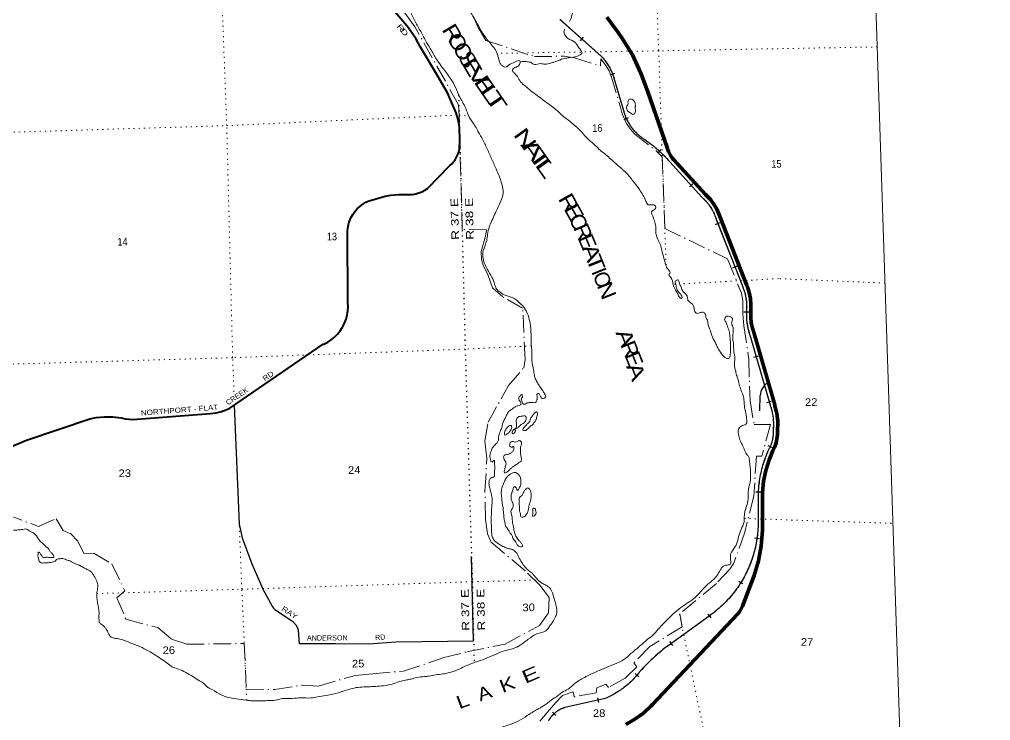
# Model space of a CAD drawing. Header units: feet. Extents: x 485078 to 733631, y 372822 to 564222.
# Drawn here: x 711273 to 733631, y 443034 to 459180 of the extents above; entities that cross this region are included whole.
import ezdxf
from ezdxf.enums import TextEntityAlignment as Align

# ---------------------------------------------------------------- set-up
doc = ezdxf.new("R2010")
doc.units = ezdxf.units.FT
doc.header["$LTSCALE"] = 80
doc.linetypes.add('DOT_DASHED', pattern=[7.7, 5, -1.2, 0.3, -1.2])
doc.linetypes.add('DOTTED', pattern=[1.5, 0.3, -1.2])
for name, color, linetype, lineweight in [('23', 7, 'Continuous', 70), ('26', 7, 'Continuous', 40), ('27', 7, 'Continuous', 25), ('29', 7, 'Continuous', 25), ('30', 7, 'Continuous', 25), ('34', 7, 'Continuous', 25), ('39', 7, 'Continuous', 13), ('4', 7, 'Continuous', 13), ('41', 7, 'Continuous', 13), ('44', 7, 'DOT_DASHED', 13), ('6', 7, 'DOTTED', 25), ('7', 7, 'DOTTED', 13)]:
    doc.layers.add(name, color=color, linetype=linetype, lineweight=lineweight)

msp = doc.modelspace()

# ---------------------------------------------------------------- linework, layer by layer
at = {"layer": '23'}
for points in [[(728667.72, 450280.71), (728661.03, 450303.01), (728185.33, 451945.53), (728146.88, 452068.17), (728121.46, 452194.16), (728109.35, 452322.11), (728110.68, 452450.63), (728112.24, 452472.42), (728113.9, 452613.18), (728100.84, 452753.34), (728073.2, 452891.36), (728031.28, 453025.74), (728019.81, 453055.62), (727410.28, 454602.44), (727370.07, 454717.75), (727318.02, 454828.22), (727254.71, 454932.65), (727180.83, 455029.89), (727097.2, 455118.87), (727067.47, 455146.37), (726342.13, 455945.19), (726319.55, 455970.06), (726300.05, 455995.19), (726278.41, 456023.07), (726243.13, 456079.95), (726214, 456140.2), (726199.29, 456181.05), (726189.69, 456208.21), (726181.76, 456231.05), (725737.11, 457511.16), (725582.9, 457946.48), (725384.04, 458363.28), (725142.69, 458757.02), (725056.15, 458878.46), (724800.02, 459230.45)], [(725234.32, 442943.44), (725442.99, 443065.39), (725637.76, 443208.47), (725816.51, 443371.14), (725847.13, 443402.67), (727814.87, 445492.1), (727852.21, 445541.85), (727884.15, 445595.23), (727910.33, 445651.66), (727917.89, 445671.48), (728186.96, 446377.01), (728286.73, 446714.58), (728350.67, 447060.72), (728378.08, 447411.65), (728378.8, 447509.29), (728379.01, 447538.06), (728379.05, 447559.29), (728380.43, 448289.57), (728404.42, 448545.12), (728455, 448796.75), (728531.6, 449041.72), (728620.85, 449251.67), (728660.78, 449337.78), (728691.49, 449427.58), (728712.64, 449520.1), (728724.01, 449614.33), (728726.07, 449670.69), (728731.08, 449931.91), (728708.54, 450107.97), (728667.72, 450280.71)]]:
    msp.add_lwpolyline(points, dxfattribs=at)
at = {"layer": '26'}
for points in [[(713977.43, 449973.92), (715674.17, 450103.97), (715802.2, 450122.54), (715927.59, 450154.38), (716048.96, 450199.16), (716119.28, 450232.02), (718267.85, 451698.68), (718281.88, 451704.82), (718369.7, 451749.74), (718452.34, 451803.59), (718528.9, 451865.79), (718598.54, 451935.65), (718660.49, 452012.4), (718714.08, 452095.21), (718758.72, 452183.17), (718793.93, 452275.31), (718819.31, 452370.63), (718834.58, 452468.08), (718839.59, 452566.59), (718834.27, 452665.08), (718826.34, 454312.62), (718832.67, 454373.81), (718848.82, 454456.13), (718873.5, 454536.31), (718906.42, 454613.47), (718947.22, 454686.77), (718995.46, 454755.4), (719050.61, 454818.61), (719112.07, 454875.72), (719179.16, 454926.08), (719251.15, 454969.16), (719327.24, 455004.47), (719691.72, 455112.75), (719822.11, 455135.92), (720010.41, 455152.3), (720199.38, 455148.9), (720246.22, 455147.83), (720321.52, 455152.51), (720395.92, 455165.03), (720468.6, 455185.25), (720538.77, 455212.97), (720605.66, 455247.87), (720668.54, 455289.56), (721182.77, 455817.72), (721219.42, 455850.03), (721264.68, 455897.95), (721304.7, 455950.33), (721339.01, 456006.61), (721367.26, 456066.16), (721389.12, 456128.35), (721404.37, 456192.47), (721413.82, 456397.4), (721401.24, 456690.15), (721394.12, 456757.86), (721368.77, 456895.13), (721329.2, 457029), (721131.85, 457488.72), (720838.54, 457987.05), (720507.72, 458539.32), (720395.73, 458741.14), (720202.47, 459027.31), (719620.01, 459708.29)], [(711049.18, 449330.16), (711432.91, 449489.41), (712895.66, 449985.35), (713038.55, 450012.49), (713231.62, 450031.09), (713425.57, 450029.4), (713618.28, 450007.45), (713618.33, 450007.44), (713706.29, 449984.97), (713796.12, 449971.81), (713886.83, 449968.12), (713977.43, 449973.92)]]:
    msp.add_lwpolyline(points, dxfattribs=at)
at = {"layer": '29'}
msp.add_line((728319.35, 450168.86), (728328.61, 450523.27), dxfattribs=at)
for points in [[(716219.99, 450299.95), (716329.54, 447560.11), (716403.7, 447240.12), (716620.84, 446640.72), (716882.9, 446048.81), (717092.55, 445666.7), (717120.63, 445621.74), (717152.45, 445591.77), (717556.78, 445322.05), (717639.14, 445239.63), (717670.96, 445187.18), (717691.56, 445119.75), (717714.02, 444805.07), (717714.02, 444805.07)], [(717722.22, 444805.87), (718546.47, 444809.69), (719314.23, 444802.31), (719937.1, 444850.81), (721725.97, 444868.95), (721684.19, 446814.93)]]:
    msp.add_lwpolyline(points, dxfattribs=at)
msp.add_arc((728694.98, 450499.87), 367.11, 121.12569, 176.34532, dxfattribs=at)
at = {"layer": '34', "lineweight": 13}
for p, q in [((723717.55, 459180.44), (724667.8, 458334.53)), ((724981.07, 457747.51), (725184.85, 457063.23)), ((726245.4, 455902.97), (726993.44, 455079.15)), ((727317.24, 454565.78), (727926.77, 453018.96)), ((728089.28, 451917.71), (728564.98, 450275.19)), ((728631.1, 449933.83), (728626.09, 449672.61)), ((728280.43, 448289.76), (728279, 447534.71)), ((727152.07, 445442.02), (726205.39, 444759.74)), ((724726.57, 443532.77), (723829.15, 443335.22))]:
    msp.add_line(p, q, dxfattribs=at)
at = {"layer": '34'}
for p, q in [((724188.74, 458689.36), (724262.29, 458771.97)), ((724875.72, 457900.85), (724979.18, 457939.96)), ((725196.22, 456874.47), (725296.65, 456920.81)), ((725970.37, 456103.65), (726045.25, 456185.06)), ((726698.74, 455324.12), (726780.62, 455398.48)), ((727298.45, 454460.42), (727401.36, 454500.97)), ((727693.97, 453463.82), (727796.88, 453504.37)), ((727954.28, 452449.85), (728064.75, 452444.22)), ((728182.12, 451404.82), (728288.37, 451435.59)), ((728481.67, 450361.16), (728587.91, 450391.93)), ((728506.39, 449366.94), (728606.96, 449320.88)), ((728224.88, 448305.09), (728335.37, 448299.9)), ((728199.59, 447238.94), (728309.15, 447223.71)), ((727836.46, 446248.13), (727930.18, 446189.38)), ((727122.52, 445486.67), (727187.09, 445396.86)), ((726240.09, 444853.91), (726304.76, 444764.18)), ((725448.96, 444115.22), (725533.47, 444043.86)), ((724580.85, 443558.15), (724604.63, 443450.12)), ((723542.89, 443231.33), (723618.63, 443150.72))]:
    msp.add_line(p, q, dxfattribs=at)
for points in [[(723718.3, 459181.25), (724668.57, 458335.32), (724683.73, 458319.04), (724698.42, 458302.54), (724712.82, 458285.78), (724727.12, 458268.76), (724740.96, 458251.47), (724754.44, 458234.03), (724767.84, 458216.3), (724780.77, 458198.33), (724793.33, 458180.19), (724805.71, 458161.69), (724817.63, 458143.13), (724829.37, 458124.38), (724840.74, 458105.28), (724851.66, 458086.12), (724862.31, 458066.68), (724872.68, 458047.18), (724882.68, 458027.31), (724892.32, 458007.46), (724901.59, 457987.26), (724910.51, 457967.08), (724919.15, 457946.63), (724927.34, 457926.1), (724935.16, 457905.41), (724942.71, 457884.63), (724949.8, 457863.61), (724956.63, 457842.49), (724963.01, 457821.3), (724969.1, 457800.03), (724974.66, 457778.59), (724979.95, 457757.09), (724982.13, 457747.79)], [(724982.13, 457747.79), (725185.91, 457063.53), (725191.14, 457044.79), (725196.76, 457026.29), (725202.7, 457007.86), (725208.89, 456989.4), (725215.47, 456971.16), (725222.36, 456953.11), (725229.48, 456935.01), (725237, 456917.15), (725244.81, 456899.47), (725252.98, 456881.77), (725261.41, 456864.38), (725270.05, 456847.04), (725279.12, 456829.82), (725288.46, 456812.91), (725298.12, 456796.07), (725307.96, 456779.41), (725318.23, 456762.87), (725328.65, 456746.59), (725339.51, 456730.44), (725350.52, 456714.55), (725361.86, 456698.76), (725373.44, 456683.27), (725385.33, 456667.96), (725397.41, 456652.83), (725409.88, 456637.92), (725422.54, 456623.18), (725435.46, 456608.74), (725448.57, 456594.46), (725462.05, 456580.52), (725475.71, 456566.73), (725489.52, 456553.22), (725503.64, 456539.92), (725518, 456526.91), (725532.67, 456514.09), (725547.38, 456501.53), (725562.47, 456489.29), (725577.71, 456477.32), (725593.14, 456465.51), (725608.69, 456454.09), (725624.64, 456442.89), (725640.64, 456431.95), (725656.87, 456421.41), (725672.16, 456411.68), (725700.86, 456391.94), (725743.54, 456361.83), (725785.94, 456330.68), (725827.44, 456298.74), (725868.47, 456266.4), (725909.22, 456233.02), (725949.11, 456199.26), (725988.52, 456164.69), (726027.21, 456129.11), (726065.25, 456093.35), (726102.82, 456056.77), (726139.67, 456019.19), (726175.88, 455981.42), (726211.41, 455943.07), (726246.22, 455903.7), (726994.24, 455079.91), (727001.6, 455072.6), (727015.26, 455060.2), (727028.75, 455047.44), (727042.1, 455034.42), (727055.28, 455021.25), (727068.11, 455007.74), (727080.75, 454994.07), (727093.17, 454980.12), (727105.39, 454965.99), (727117.24, 454951.65), (727128.91, 454937.14), (727140.31, 454922.44), (727151.46, 454907.44), (727162.3, 454892.37), (727172.99, 454877.01), (727183.27, 454861.54), (727193.41, 454845.82), (727203.14, 454829.96), (727212.69, 454813.95), (727221.94, 454797.85), (727230.94, 454781.45), (727239.53, 454764.93), (727247.91, 454748.36), (727256.04, 454731.48), (727263.84, 454714.62), (727271.36, 454697.57), (727278.5, 454680.29), (727285.4, 454663.07), (727292.03, 454645.65), (727298.28, 454628), (727304.29, 454610.41), (727309.99, 454592.72), (727315.31, 454574.83), (727318.27, 454566.16), (727927.79, 453019.37), (727927.91, 453019.08), (727930.81, 453011.69), (727938.6, 452991.33), (727945.91, 452970.89), (727952.95, 452950.35)], [(727952.96, 452950.33), (727959.62, 452929.69), (727965.89, 452908.81), (727971.79, 452887.95), (727977.43, 452866.86), (727982.57, 452845.81), (727987.44, 452824.52), (727991.82, 452803.27), (727995.94, 452781.9), (727999.69, 452760.56), (728003.05, 452739), (728005.91, 452717.46), (728008.52, 452695.95), (728010.75, 452674.2), (728012.61, 452652.61), (728014.08, 452630.91), (728015.05, 452609.13), (728015.78, 452587.49), (728016.1, 452567.87)], [(728017.62, 452571.86), (728014.67, 452528.13), (728013.65, 452479.94), (728011.92, 452456.75), (728010.74, 452433.66), (728009.86, 452410.54), (728009.4, 452387.44), (728009.4, 452364.22), (728009.77, 452341.15), (728010.49, 452317.92), (728011.7, 452294.87), (728013.26, 452271.66), (728015.31, 452248.64), (728017.65, 452225.59), (728020.38, 452202.68), (728023.56, 452179.65), (728027.24, 452156.82), (728031.18, 452134.08), (728035.58, 452111.22), (728040.3, 452088.62), (728045.44, 452066.06), (728051.14, 452043.54), (728057.02, 452021.23), (728063.32, 451998.95), (728070.18, 451976.73), (728070.86, 451974.6)], [(728069.05, 451975.6), (728068.49, 451977.12), (728106.75, 451861.36), (728566.04, 450275.5), (728566.49, 450273.95), (728572.88, 450252.94), (728580.33, 450226.12), (728587.48, 450199.27), (728594.16, 450172.07), (728600.36, 450145), (728606.09, 450117.72), (728611.2, 450090.25), (728615.98, 450062.9), (728620.29, 450035.36), (728623.97, 450007.61), (728627.32, 449980), (728630.21, 449952.35), (728629.12, 449965.83), (728631.3, 449886.82), (728627.19, 449672.59), (728627.17, 449671.23), (728627.09, 449663.28), (728626.77, 449649.19), (728626.15, 449635.09), (728625.36, 449620.97), (728624.25, 449606.94), (728622.94, 449592.91), (728621.39, 449578.93), (728619.56, 449564.91), (728617.51, 449551.01), (728615.23, 449537.04), (728612.67, 449523.22), (728609.9, 449509.33), (728606.83, 449495.6), (728603.6, 449481.87), (728600.14, 449468.26), (728596.4, 449454.61), (728592.36, 449441.11), (728588.19, 449427.69), (728583.72, 449414.25), (728579.09, 449400.98), (728574.19, 449387.76), (728568.97, 449374.61), (728563.65, 449361.62), (728558.08, 449348.66), (728552.19, 449335.79), (728546.18, 449323.06), (728539.97, 449310.45), (728533.44, 449297.93), (728531.73, 449294.55), (728525.36, 449281.11), (728506.58, 449240.77), (728488.57, 449200.15)], [(728488.57, 449200.15), (728471.3, 449159), (728454.78, 449117.81), (728438.76, 449076.09), (728423.77, 449034.33), (728409.25, 448992.03), (728395.76, 448949.69), (728382.76, 448907.08), (728370.54, 448864.44), (728359.06, 448821.26), (728348.59, 448778.03), (728338.63, 448734.77), (728329.42, 448690.99), (728320.98, 448647.42), (728313.31, 448603.57), (728306.63, 448559.42), (728300.47, 448515.51), (728295.07, 448471.31), (728290.69, 448426.81), (728286.82, 448382.53), (728283.71, 448338.25), (728281.62, 448293.65), (728281.53, 448289.75), (728280.1, 447534.69), (728278.47, 447488.27), (728275.79, 447442.16), (728272.31, 447396.07), (728268.28, 447349.73), (728263.22, 447303.68), (728257.36, 447257.93), (728250.97, 447211.93), (728243.51, 447166.21), (728235.27, 447120.8), (728226.24, 447075.14), (728216.41, 447030.03), (728206.06, 446984.94), (728194.64, 446939.88), (728182.45, 446895.37), (728169.46, 446850.9), (728155.95, 446806.7), (728141.38, 446762.52), (728126.3, 446718.9), (728110.14, 446675.3), (728093.48, 446632.25), (728076.03, 446589.24), (728057.79, 446546.77), (728038.76, 446504.58), (728019.2, 446462.68), (727998.6, 446421.08), (727977.47, 446379.76), (727955.58, 446338.98), (727933.15, 446298.49), (727909.66, 446258.57), (727885.68, 446218.92), (727861.17, 446179.83), (727835.87, 446141.02), (727809.78, 446102.75), (727782.91, 446064.79), (727755.8, 446027.36), (727727.64, 445990.49), (727698.96, 445954.17), (727669.76, 445918.13), (727640.05, 445882.89), (727609.29, 445847.96), (727578.28, 445813.56), (727546.51, 445779.99), (727514.46, 445746.69), (727481.38, 445713.94), (727448.05, 445682.01), (727414.21, 445650.62), (727379.58, 445619.51), (727344.45, 445589.48), (727309.07, 445559.73), (727272.9, 445530.8), (727236.23, 445502.15), (727199.31, 445474.55), (727161.62, 445447.53), (727152.71, 445441.13), (726206.04, 444758.85), (726146.31, 444713.78), (726087.95, 444667.59), (726030.35, 444620.36), (725972.92, 444572.21), (725916.85, 444522.93), (725861.9, 444472.87), (725807.11, 444421.88), (725753.7, 444369.78), (725701.38, 444316.89), (725649.49, 444262.74), (725599.05, 444208.05), (725551.7, 444155.29), (725530.76, 444128.36), (725509.29, 444102.04), (725487.36, 444076.07), (725464.99, 444050.17), (725442.13, 444024.91), (725418.93, 444000.16), (725395.29, 443975.5), (725371.15, 443951.46), (725346.67, 443927.94), (725321.6, 443904.62)], [(725321.6, 443904.62), (725296.31, 443881.97), (725270.72, 443859.54), (725244.49, 443837.61), (725218.04, 443816.33), (725191.14, 443795.42), (725164.03, 443774.89), (725136.32, 443754.83), (725108.52, 443735.33), (725080.11, 443716.31), (725051.63, 443697.83), (725022.68, 443679.71), (724993.51, 443662.25), (724963.99, 443645.3), (724934.28, 443628.75), (724904.08, 443612.83), (724873.68, 443597.31), (724843.05, 443582.45), (724812.23, 443567.97), (724781.04, 443554.29), (724749.65, 443540.99), (724726.9, 443531.72), (723829.43, 443334.16), (723818.89, 443330.94), (723808.45, 443327.49), (723798.06, 443323.85), (723787.66, 443320.08), (723777.38, 443316.09), (723767.21, 443311.92), (723757.02, 443307.62), (723746.97, 443303.1), (723737.03, 443298.42), (723727.08, 443293.53), (723717.31, 443288.49), (723707.58, 443283.34), (723697.92, 443277.95), (723688.43, 443272.41), (723679, 443266.68), (723669.66, 443260.86), (723660.4, 443254.79), (723651.3, 443248.65), (723642.26, 443242.25), (723633.39, 443235.77), (723624.56, 443229.11), (723615.92, 443222.31), (723607.38, 443215.33), (723598.95, 443208.27), (723590.65, 443200.97), (723582.44, 443193.57), (723574.41, 443186.02), (723566.48, 443178.38), (723558.74, 443170.52), (723551.1, 443162.56), (723543.61, 443154.53), (723536.24, 443146.32), (723529.04, 443137.98), (723521.96, 443129.46), (723515.02, 443120.93), (723508.28, 443112.18), (723501.68, 443103.35), (723495.19, 443094.42), (723488.91, 443085.42), (723482.77, 443076.2), (723476.76, 443066.95), (723470.99, 443057.58), (723465.3, 443048.16), (723459.81, 443038.54), (723457.22, 443033.91)]]:
    msp.add_lwpolyline(points, dxfattribs=at)
at = {"layer": '34', "lineweight": 13}
for centre, radius, start, end in [((723745.38, 457465.17), 1267.53, 12.87042, 43.30383), ((726257.82, 457355.84), 1112.15, 195.25411, 238.18696), ((723985.13, 453926.8), 3002.35, 41.16343, 55.82645), ((726290.08, 454276.44), 1066.67, 16.22644, 48.21563), ((726770.19, 452558.65), 1244.82, 356.32386, 21.68769), ((729336.15, 452373.69), 1327.88, 175.38783, 200.40747), ((727040.13, 449804.89), 1595.71, 4.2961, 17.083), ((727819.35, 449675.66), 806.74, 332.12169, 359.68621), ((730830.43, 448188.43), 2552.09, 154.30328, 177.636), ((725627.69, 447612.69), 2652.46, 305.07897, 358.31541), ((728762.32, 441331.05), 4277.13, 126.71349, 138.66354), ((724004.29, 445344.79), 1950.66, 291.73247, 322.452), ((724010.45, 442728.93), 632.83, 106.64841, 151.12748)]:
    msp.add_arc(centre, radius, start, end, dxfattribs=at)
at = {"layer": '39'}
msp.add_arc((723321.99, 450634.29), 180.35, 265.2195, 278.04226, dxfattribs=at)
for points in [[(715284.07, 470969.85), (715273.03, 470912.96), (715272.15, 470854.24), (715321.25, 470725.65), (715328.83, 470648.87), (715306.28, 470559.37), (715312.31, 470458.28), (715338.42, 470365.67), (715384.55, 470285.6), (715455.24, 470191.83), (715481.44, 470095.18), (715447.41, 469971.04), (715423.11, 469867.34), (715439.86, 469736.09), (715495.59, 469579.29), (715542.82, 469442.56), (715599.03, 469261.47), (715615.97, 469120.1), (715630.57, 468994.89), (715628.74, 468881.5), (715674.42, 468720.45), (715674.93, 468487.67), (715693.62, 468360.51), (715750.22, 468159.19), (715786.06, 467983.78), (715828.01, 467806.46), (715907.87, 467554.99), (715955.1, 467315.02), (715959.9, 467173.42), (715956, 467062.02), (715987.63, 466894.62), (716065.91, 466724.08), (716101.27, 466572.96), (716170.14, 466365.8), (716216.02, 466194.63), (716243.72, 466021.09), (716215.29, 465921.35), (716201.27, 465809.75), (716254.22, 465691.35), (716287.37, 465550.3), (716361.47, 465385.75), (716416.05, 465287.62), (716493.66, 465151.48), (716542.72, 465024.91), (716590.83, 464946.9), (716628.18, 464901.06), (716684.59, 464813.09), (716708.48, 464730.56), (716665.61, 464747.95), (716620.16, 464793.63), (716562, 464867.39), (716519.05, 464888.83), (716466.81, 464867.57), (716462.44, 464780.45), (716557.55, 464681.08), (716645.99, 464611.95), (716755.07, 464419.74), (716806.55, 464272.97), (716860.26, 464116.13), (716937.74, 463986.06), (717024.68, 463890.58), (717141.26, 463728.88), (717267.69, 463581.54), (717468.32, 463472.07), (717647.83, 463406.73), (717766.73, 463334.14), (717860.57, 463299.52), (718016.46, 463199.31), (718180.48, 462994), (718264.91, 462819.53), (718376.33, 462611.17), (718461.96, 462479.23), (718513.72, 462421.54), (718600.5, 462334.15), (718704.34, 462202.57), (718750.9, 462100.24), (718786.98, 462015.92), (718913.25, 461773.44), (718998.03, 461580.76), (719089.73, 461448.94), (719182.78, 461351.56), (719236.88, 461174.48), (719312.18, 461052.46), (719389.39, 460936.56), (719461.11, 460790.18), (719513.15, 460718.32), (719526.73, 460645.71), (719560.15, 460593.73), (719638.91, 460502.14), (719726.55, 460267.01), (719771.32, 460152.5), (719787, 459972.65), (719874.29, 459858.96), (720085.71, 459715.29), (720197.89, 459571.73), (720268.54, 459376.75), (720382.7, 459132.01)], [(725901.11, 454512.47), (725860.35, 454629.08), (725830.62, 454699.35), (725819.78, 454735.57), (725841.46, 454766.36), (725899.34, 454809.99), (725923.04, 454840.81), (725916.18, 454881.16), (725875.13, 454908.7), (725806.25, 454909.39), (725751.51, 454912.38), (725697.21, 454996.34), (725625.6, 455136.65), (725546.09, 455266.68), (725421.37, 455430.25), (725255.36, 455633.5), (725057.43, 455811.84), (724832.71, 456013.95), (724585.6, 456221.7), (724463.85, 456336.75), (724366.95, 456423.93), (724153.86, 456652.59), (723978.72, 456805.06), (723752.37, 456986.89), (723575.13, 457143.37), (723449.81, 457234.05), (723305.87, 457344.62), (723015.96, 457565.71), (722927.32, 457644.96), (722809.9, 457745.92), (722736.7, 457863.93), (722662.15, 457947.5), (722626.7, 457999.44), (722628.29, 458021.74), (722706.06, 458083.97), (722785.9, 458144.22), (722792.38, 458227.34), (722683.48, 458202.96), (722535.13, 458125.19), (722475.14, 458085.57), (722366.93, 458130.03), (722322.94, 458204.07), (722262.14, 458413.41), (722093.39, 458653.04), (721941.52, 458858.59), (721805.17, 459098.85), (721622.73, 459417.16), (721477.76, 459683.57), (721395.95, 459827.72), (721283.46, 460090.71), (721144.97, 460337.01), (721019.06, 460561.27), (720996.4, 460787.54), (720893.28, 461089.17), (720802.5, 461277.69), (720721.49, 461484.61), (720655.4, 461756.6), (720546.12, 461958.92), (720516.63, 462120.29), (720484.21, 462328.15), (720391.81, 462599.62), (720291.1, 462777.83), (720187.66, 462992.41), (720071.24, 463249.25), (719922.11, 463521.65), (719771.07, 463787.94), (719582.16, 464023.13), (719484.39, 464258.07), (719347.09, 464546.89), (719149.37, 464818.35), (719059.73, 464948.18), (718856.8, 465071.78), (718642.84, 465241.71), (718517.05, 465459.91), (718440.95, 465622.39), (718371.69, 465746.55), (718245.14, 466003.2), (718150.35, 466189.61), (718056.04, 466454.97), (717958.28, 466793.14), (717901.13, 467022.79), (717861.4, 467293.26), (717850.3, 467550.12), (717841.1, 467813.09), (717792.44, 468022.66), (717740.5, 468400.18), (717664.65, 468653.76), (717661.04, 468837.89), (717607.03, 469114.15), (717603.47, 469296.26), (717607.05, 469527.09), (717652.88, 469876.14), (717631.21, 470051.82), (717627.45, 470244.05), (717640.44, 470408.26), (717641.6, 470556.05), (717646.61, 470714.03)], [(724320.02, 459735.9), (724176.48, 459533.45), (724093.07, 459448.84), (724021.84, 459362.44), (723968.36, 459197.45), (723934.28, 459130.6)], [(720382.7, 459132.01), (720510.76, 458901.71), (720647.31, 458651.33), (720758.29, 458465.23), (720890.32, 458239.06), (721008.97, 458075.37), (721102.57, 457949.66), (721284.14, 457675.87), (721381.7, 457451.05), (721526.87, 457174.52), (721605.58, 456981.73), (721718.67, 456791.62), (721768.72, 456717.7), (721835.93, 456595.52), (721940.92, 456405.26), (722054.84, 456172.66), (722162.93, 455927.8), (722275.26, 455672.91), (722367.07, 455431.79), (722404.54, 455276.65), (722401.27, 455132.87), (722316.47, 454912.61), (722223.17, 454712.43), (722151.46, 454547.08), (722089.49, 454402.17), (722050.38, 454227.33), (722030.76, 454091.33), (721952.3, 453857.02), (721945.63, 453680.79), (722018.46, 453477.76), (722125.48, 453287.53), (722205.66, 453123.1), (722242.53, 452998.32), (722308.79, 452924.71), (722436.02, 452840.13), (722617.55, 452774.83), (722785.99, 452654.62), (722910.19, 452517.36), (722999.23, 452314.64), (723037.25, 452131.17), (723054.86, 451852.18), (723061.08, 451637.73), (723071.48, 451520.53), (723069.13, 451330.21), (723107.78, 451114.37), (723128.42, 450991.3), (723158.74, 450890.68), (723209.12, 450800.56), (723251.03, 450728.5), (723319.67, 450636.72), (723363.73, 450558.63), (723381.59, 450473.96), (723371.93, 450467.45)], [(723827.92, 458955.8), (723819.4, 458943.56), (723894.1, 458748.66), (724059.92, 458658.76), (724151.58, 458528.97), (724218.94, 458398.7), (724169.07, 458359.27), (723963.55, 458304.69), (723878.76, 458290.9), (723755.77, 458262.2), (723576.85, 458193.96), (723508.33, 458176.44), (723375.22, 458147.54), (723265.57, 458161.61), (723132.35, 458138.79), (723050.25, 458193.87)], [(723050.25, 458193.87), (722967.01, 458204.41), (722895.95, 458213.15), (722801.62, 458199.51)], [(725448.13, 457167.52), (725453.56, 457096.78), (725440.9, 457019.62), (725398.85, 456994.51), (725359.99, 457014), (725316.96, 457039.48), (725265.35, 457089.08), (725250.19, 457139.4), (725253.37, 457183.99), (725283.03, 457221), (725283.78, 457285.79), (725315.07, 457343.07), (725384.1, 457334.29), (725421.14, 457304.64), (725444.01, 457274.72), (725451.07, 457224.26), (725453.85, 457185.85), (725448.13, 457167.52)], [(727956.34, 447605.27), (727963.25, 447769.37), (727973.86, 447848.52), (728034.84, 448044.02), (728051.33, 448236.64), (728059.04, 448360.26), (728096.16, 448533.04), (728107.32, 448687.09), (728100.07, 448850.91), (728081.18, 448988.19), (728058.48, 449113.25), (728014.85, 449169.08), (727959.99, 449281.37), (727909.19, 449393.74), (727871.24, 449469.93), (727834.4, 449592.69), (727825.56, 449734.21), (727848.94, 449781.22), (727951.17, 449835.83), (728007.3, 449865.26), (728012.95, 449990.87), (728005.37, 450067.64), (727967.27, 450255.15), (727954.45, 450392.55), (727944.65, 450479.4), (727897.42, 450616.13), (727854.43, 450742.82), (727819.19, 450887.88), (727793.42, 450962.27), (727762.78, 451079.08), (727735.52, 451230.37), (727742.83, 451374.23), (727723.62, 451527.69), (727709.54, 451729.84), (727696.57, 451875.33), (727706.46, 451990.9), (727696.14, 452104.05), (727668.16, 452188.53), (727686.43, 452290.09), (727620.61, 452341.44), (727557.77, 452344.28), (727508.77, 452260.33), (727544.38, 452200.3), (727572.4, 452113.8), (727591.69, 452059.52), (727622.3, 451944.74), (727629.91, 451865.94), (727639.56, 451787.18), (727645.23, 451704.3), (727644.71, 451627.37), (727639.7, 451469.39), (727590.98, 451371.28), (727546.29, 451378.51), (727436.92, 451481.65), (727349.16, 451619.62), (727308.87, 451711.95), (727228.92, 451864.24), (727179.51, 452009.03), (727121.12, 452198.17), (727111.91, 452254.67), (727086.67, 452302.76), (727056.22, 452409.45), (727000.93, 452440.77), (726928.4, 452421.14), (726853.52, 452417.67), (726809.15, 452511.94), (726785.25, 452594.47), (726729.36, 452656.14), (726663.35, 452717.61), (726649.65, 452796.29), (726605.79, 452864.26), (726548.03, 452917.8), (726507.7, 453012.15), (726467.41, 453104.48), (726435.5, 453182.81), (726379.25, 453159.45), (726382.98, 453072.48), (726407.23, 452971.74), (726455.22, 452899.8), (726519.88, 452803.9), (726526.94, 452753.43), (726477.92, 452774.74), (726427.63, 452860.81), (726379.44, 452942.87), (726322.12, 453077.38), (726268.34, 453238.27), (726228.4, 453312.39), (726244.28, 453328.89), (726191.37, 453445.27), (726142.31, 453571.84), (726090.12, 453755.03), (726056.98, 453896.08), (726020.18, 454016.82), (725954.84, 454147.13), (725926.47, 454251.84), (725924.01, 454377.29), (725901.11, 454512.47)], [(722127.48, 448997.47), (722122.79, 449019.61), (722108.95, 449077.92), (722105.11, 449140.58), (722127.06, 449222.21), (722151.49, 449287.72), (722170.68, 449324.73), (722202, 449362.1), (722243.33, 449403.8), (722290.26, 449461.87), (722302.73, 449520.96), (722310.8, 449592.06), (722351.81, 449714.75), (722383.64, 449804.78), (722411.01, 449908.84), (722451.23, 449988.99), (722487.39, 450069.02), (722543.62, 450155.71), (722621.02, 450210.62), (722678.48, 450254.82), (722750.51, 450285.28), (722806.7, 450303.13), (722822.25, 450325.86), (722811.14, 450359.95), (722785.57, 450403.75), (722776.95, 450421.72), (722772.08, 450449.92), (722779, 450490.62), (722806.63, 450515.73), (722832.18, 450542.8), (722838.25, 450542.98), (722849.07, 450519), (722852.15, 450482.64), (722840.47, 450466.1), (722828.57, 450457.65), (722829.27, 450433.38), (722833.84, 450415.29), (722847.5, 450363.04), (722862.54, 450333.11), (722887.3, 450317.64), (722941.35, 450339.47), (722989.5, 450355.06), (723033.91, 450360.41), (723096.81, 450356.18), (723157.46, 450359.98), (723178.96, 450386.93), (723188.03, 450423.64), (723189.64, 450437.86), (723192.99, 450462.26), (723191.59, 450510.81), (723186.66, 450541.04), (723206.25, 450563.89), (723224.41, 450566.45), (723247.31, 450544.84), (723262.47, 450510.87), (723279.3, 450489.09), (723286.07, 450464.99), (723306.96, 450454.52)], [(723347.23, 450455.68), (723355.52, 450458.3), (723369.04, 450463.97), (723371.93, 450467.45)], [(723170.77, 449969.58), (723159.16, 449951.02), (723143.73, 449924.25), (723130.09, 449905.62), (723106.8, 449870.52), (723087.21, 449847.67), (723067.44, 449830.89), (723041.48, 449817.98), (723002.12, 449778.36), (722978.48, 449755.39), (722928.94, 449717.49), (722900.73, 449712.62), (722868.12, 449719.76), (722863.84, 449727.74), (722863.49, 449739.87), (722886.78, 449774.98), (722908.34, 449799.91), (722929.78, 449828.88), (722953.42, 449851.85), (722978.96, 449878.92), (723008.56, 449906.11), (723020, 449930.74), (723038.65, 449985.96), (723059.92, 450021), (723093.09, 450064.5), (723118.52, 450095.61), (723145.98, 450126.79), (723169.85, 450141.66), (723184.07, 450140.06), (723199.12, 450110.12), (723201.72, 450089.95), (723198.14, 450073.65), (723192.6, 450055.26), (723179.16, 450013.67), (723170.12, 449966.96)], [(722694.56, 449698.48), (722681.09, 449673.78), (722641.56, 449640.23), (722616.92, 449651.65), (722623.62, 449700.45), (722678.81, 449752.68), (722708.47, 449777.85), (722719.15, 449828.78), (722715.25, 449893.46), (722714.94, 449974.45), (722769.9, 450034.78), (722840.55, 450042.92), (722909.24, 450048.98), (722929.94, 450033.39), (722940.99, 450001.32), (722924.65, 449936.05), (722893.5, 449892.61), (722839.69, 449862.69), (722784.49, 449810.45), (722736.97, 449772.61), (722706.74, 449767.68), (722698.46, 449759.01), (722681.89, 449737.91), (722689.42, 449715.31), (722690.93, 449700.24)], [(722457.21, 449711.77), (722480.38, 449750.92), (722531.24, 449813.15), (722593.62, 449827.13), (722604.27, 449809.22), (722582.56, 449719.49), (722537.59, 449663.5), (722488.06, 449625.6), (722458.17, 449608.53), (722441.34, 449630.31), (722440.17, 449670.77), (722457.21, 449711.77)], [(722806.7, 449252.26), (722811.23, 449165.33), (722825.48, 449092.85), (722831.16, 449036.32), (722821.92, 449005.68), (722772.09, 448977.9), (722736.49, 448948.51), (722654.98, 448895.5), (722607.47, 448857.66), (722552.15, 448809.47), (722494.99, 448755.15), (722438.68, 448741.35), (722444.49, 448820.48), (722464.47, 448900.04), (722475.33, 448944.9), (722467.91, 448991.25), (722427.36, 449062.96), (722433.17, 449142.09), (722487.34, 449159.88), (722577.64, 449188.85), (722633.08, 449233), (722657.92, 449284.34), (722656.63, 449328.85), (722654.08, 449347), (722633.96, 449342.36), (722597.83, 449331.18), (722560.82, 449350.34), (722561.62, 449392.88), (722592.3, 449452.5), (722642.6, 449464.1), (722685.56, 449449.16), (722743.89, 449463.02), (722771.7, 449482.06), (722804.25, 449476.94), (722830.82, 449398.75), (722812.28, 449339.49), (722809.97, 449252.69)], [(722127.35, 449005.82), (722127.36, 449001.52), (722160.15, 448988.31), (722177.66, 449013.12), (722195.34, 449031.86), (722211.21, 448973.61), (722217.03, 448842.16), (722209.95, 448736.67), (722200.27, 448651.34), (722154.13, 448635.82), (722102.69, 448593.81), (722084.56, 448520.39), (722089.21, 448429.41), (722113.87, 448347.12), (722127.65, 448290.83), (722148.78, 448190.2), (722158.01, 448081.14), (722148.68, 447983.67), (722142.45, 447918.7), (722137.81, 447799.1), (722137.1, 447683.66), (722137.49, 447529.79), (722139.48, 447461.01), (722152.43, 447293.33), (722189.4, 447205.32), (722299.58, 447107.31), (722404.65, 447045.6), (722509.26, 447000.07), (722584.66, 446984.06), (722666.65, 446950.01), (722763.95, 446807.08), (722838.64, 446675.63), (722912.56, 446570.48), (722991.74, 446493.84), (723076.75, 446425.46), (723172.99, 446318.94), (723299.94, 446201.18), (723390.44, 446153.21), (723498.13, 446071.33), (723574.97, 445865.02), (723633.38, 445666.28), (723643.83, 445514.73), (723602.59, 445400.13), (723587.22, 445371.33), (723544.86, 445295.17), (723494.12, 445228.89), (723388.53, 445098.24), (723185.78, 445035.6), (722989.01, 444906.32), (722844.21, 444800.84), (722678.83, 444706.9), (722443.76, 444641.29), (722207.49, 444547.3), (721987.41, 444453.78), (721768.83, 444378.53)], [(722410.68, 447888.09), (722407.08, 447942.65), (722395.56, 447990.91), (722385.18, 448069.57), (722379.73, 448118.01), (722373.64, 448188.7), (722367.43, 448263.43), (722369.55, 448330.31), (722396.92, 448434.38), (722438.45, 448538.86), (722488.38, 448633.46), (722541.55, 448685.64), (722603.12, 448727.94), (722665.26, 448750.01), (722740.95, 448723.88), (722791.33, 448662.59), (722813.79, 448586.31), (722814.93, 448477), (722809.79, 448444.46), (722784.65, 448403.22), (722749.98, 448341.46), (722735.99, 448334.98), (722720.95, 448364.91), (722705.91, 448394.84), (722695.38, 448408.71), (722682.77, 448424.53), (722651.04, 448401.33), (722630.3, 448348.08), (722613.43, 448301.01), (722593.68, 448213.37), (722596.02, 448132.45), (722628.77, 448050.39), (722639.27, 447967.68), (722622.63, 447912.52), (722600.96, 447891.64), (722591.37, 447873.14), (722604.23, 447778.35), (722619.41, 447673.5), (722625.92, 447588.65), (722651.92, 447459.83), (722677.57, 447343.14), (722716.51, 447257.22), (722750.29, 447209.61), (722798.41, 447156.35), (722840.52, 447100.89), (722854.24, 447046.63), (722807.93, 447037.17), (722731.66, 447083.53), (722699.66, 447139.29), (722634.41, 447235.72), (722609.55, 447302.78), (722571.12, 447353.26), (722537.97, 447407.51), (722492.76, 447481.35), (722473.17, 447506.96), (722449.06, 447591.35), (722432.49, 447680.26), (722421.11, 447807.4), (722410.68, 447888.09)], [(722808.91, 447800.99), (722788.12, 447862.71), (722784.17, 447929.41), (722779.75, 448012.3), (722777.82, 448079.06), (722776.42, 448127.61), (722789.24, 448174.56), (722832.7, 448212.28), (722873.39, 448276.24), (722892.51, 448315.27), (722941.58, 448369.35), (722977.36, 448392.67), (723022.93, 448357.56), (723054.83, 448234.99), (723044.06, 448117.23), (723027.54, 448058.03), (723014.31, 448025.24), (723001.67, 447972.23), (722979.04, 447844), (722950.33, 447786.47), (722865.3, 447715.13), (722814.24, 447729.84), (722810.76, 447780.35), (722808.91, 447800.99)], [(723091.51, 447806.81), (723093.07, 447823.05), (723095.65, 447873.74), (723106.21, 447928.72), (723124.49, 447927.23), (723162.96, 447857.49), (723164.77, 447794.78), (723160.9, 447788.59), (723127.55, 447751.17), (723091.48, 447737.96), (723088.46, 447772.29), (723091.51, 447806.81)], [(711718.37, 446720.22), (711713.21, 446758.54), (711701.81, 446802.75), (711698.62, 446843.15), (711705.19, 446895.99), (711710.79, 446912.35), (711727.16, 446906.76), (711750.12, 446883.14), (711769.15, 446855.35), (711794.43, 446821.67), (711803.16, 446799.65), (711807.33, 446795.72), (711858.21, 446787.09), (711898.51, 446794.34), (711941.06, 446793.57), (711991.71, 446793.03), (712046.46, 446790.58), (712062.48, 446797.13), (712057.61, 446825.33), (712036.09, 446869.25), (712021.22, 446893.11), (711973.45, 446934.23), (711960.43, 446964.22), (711933.02, 447001.89), (711883.28, 447040.92), (711856.27, 447064.43), (711793.75, 447125.37), (711728.97, 447194.33), (711676.28, 447265.68), (711663.43, 447289.6), (711557.77, 447371.55), (711500.06, 447406.3), (711409.79, 447446.18), (711349.26, 447438.33), (711292.84, 447428.58), (711244.33, 447425.13), (711124.88, 447423.65), (711061.56, 447442.04), (711018.25, 447469.12), (710987.01, 447498.58), (710929.36, 447531.31), (710882.99, 447523.88), (710804.72, 447499.31), (710699.66, 447490.16), (710627.22, 447473.86), (710582.88, 447466.49), (710540.68, 447455.12), (710490.79, 447429.36), (710442.69, 447411.76), (710380.19, 447401.82), (710321.74, 447392.01), (710281.68, 447376.66), (710233.4, 447365.13), (710177.74, 447329.07), (710148.14, 447301.88), (710114.79, 447264.46), (710089.48, 447229.3), (710037.98, 447189.31), (709992.72, 447143.44), (709973.25, 447116.55), (709954.53, 447063.36), (709927.72, 447009.93), (709858.94, 446937.04), (709785.82, 446874.16), (709722, 446839.89), (709688.48, 446808.53), (709635.07, 446764.45), (709577.5, 446724.29), (709524.29, 446739.1)], [(715825.75, 440702.52), (715960.26, 440867.06), (716139.7, 441012.23), (716396.83, 441120.45), (716693.26, 441186.92), (717058.41, 441260.79), (717396.88, 441352.37), (717660.28, 441450.58), (718050.64, 441581.62), (718290.62, 441634.85), (718564.81, 441698.87), (718817.82, 441811.05), (719071.37, 441894.91), (719244.18, 441965.06), (719427.55, 442013.14), (719566.34, 442062.39), (719621.63, 442031.07), (719726.8, 442039.18), (719792.77, 441979.74), (719717.26, 441905.4), (719625.52, 441832.78), (719544.57, 441725.95), (719464.49, 441574.61), (719424.11, 441464.52), (719334.62, 441379.8), (719274.84, 441330.06), (719196.67, 441288.06), (719114.81, 441227.77), (719079.16, 441186.6), (719079.47, 441170.41), (719090.19, 441140.25), (719094.56, 441124.14), (719111.66, 441077.92), (719130.72, 441035.78), (719168.11, 440987.92), (719194.63, 440978.32), (719269.46, 440983.82), (719355.96, 441013.83), (719441.83, 441076.22), (719491.18, 441141.95), (719512.26, 441203.09), (719559.55, 441374.03), (719650.11, 441507.36), (719731.81, 441575.74), (719869.49, 441681.64), (719926.66, 441761.7), (719964.94, 441875.79), (719877.53, 441995.55), (719967.64, 442047.9), (720158.32, 442136.61), (720244.55, 442180.79), (720246.53, 442182.85), (720409.57, 442234.59), (720638.79, 442320), (720856.11, 442393.04), (721130.23, 442461.1), (721483.34, 442528.67), (721731.26, 442590.15), (721914.51, 442644.3), (722125.27, 442741.5), (722309.44, 442852.35), (722540.72, 442935.78), (722755.77, 443020.91), (722965.9, 443150.48), (723194.05, 443290.53), (723338.28, 443372.27), (723517.92, 443507.32), (723671.88, 443609.49), (723763.66, 443680.09), (723903.88, 443759.73), (724061.33, 443890.3), (724317.51, 444047.08), (724504.09, 444137.74), (724751.18, 444241.71), (724970.12, 444335.02), (725190.85, 444440.5), (725360.21, 444583.45), (725559.42, 444753.3), (725726.72, 444898.23), (725878.21, 445022.62), (726012.87, 445179.07), (726128, 445298.7), (726316.82, 445482.51), (726502.18, 445635.9), (726668.04, 445750.44), (726831.84, 445866.97), (726952.85, 445996.84), (727053.93, 446110.13), (727213.24, 446248.84), (727352.03, 446401.32), (727532.23, 446611.28), (727639.22, 446629.54), (727639.86, 446803.63), (727770.33, 447071.33), (727829.21, 447270.84), (727890.79, 447436), (727956.34, 447605.27)], [(720282.11, 443990.43), (720194.76, 443971.98), (720061.9, 443943.79), (719895.46, 443886.26), (719740.64, 443847.3), (719564.99, 443827.98), (719376.97, 443816.4), (719247.52, 443810.58), (719063.55, 443799.11), (718900.52, 443763.96), (718703.66, 443707.57), (718510.98, 443647.25), (718327.77, 443609.49), (718136.23, 443579.57), (717983.02, 443554.83), (717749.95, 443560.15), (717553.9, 443546.31), (717329.28, 443539.72), (717164.28, 443502.49), (716992.39, 443493.4), (716806.22, 443487.94), (716603.62, 443490.11), (716489.72, 443507.01), (716266.07, 443536.91), (716082.89, 443567.98), (715869.87, 443650.83), (715655.61, 443776.16), (715631.03, 443785.56), (715566.55, 443844.42), (715460.89, 443926.36), (715304.17, 444023.01), (715141.33, 444121.5), (714974.9, 444203.69), (714807.09, 444263.56), (714770.03, 444284.75), (714643.72, 444380.26), (714490.82, 444485.12), (714323.69, 444591.58), (714144.65, 444689.6), (714048.02, 444739.41), (713933.36, 444782.62), (713810.36, 444833.69), (713683.44, 444880.59), (713552.76, 444917.25), (713491.7, 444927.61), (713406.12, 444945.35), (713368.94, 444970.58), (713347.83, 445000.34), (713317.97, 445052.11), (713298.59, 445092.03), (713270.82, 445141.84), (713230.91, 445191.29), (713164.46, 445248.06), (713112.35, 445299.18), (713106.67, 445355.71), (713098.79, 445418.24), (713106.74, 445493.39), (713104.87, 445558.13), (713085.17, 445679.04), (713063.28, 445805.96), (713052.73, 445890.7), (713058.13, 445983.99), (713076.94, 446104.01), (713063.61, 446214.98), (713007.48, 446334.82), (712937.55, 446442.11), (712910.42, 446469.67), (712826.05, 446515.79), (712749.89, 446558.1), (712667.6, 446602.26), (712649.1, 446611.84), (712599.95, 446630.65), (712563.05, 446645.77), (712501.53, 446672.31), (712447.98, 446703.14), (712380.38, 446729.5), (712325.1, 446750.15), (712267.85, 446768.72), (712225.42, 446765.46), (712187.14, 446758.26), (712142.8, 446750.89), (712118.93, 446736.01), (712095.46, 446706.98), (712059.51, 446689.72), (711999.15, 446675.81), (711966.83, 446672.83), (711912.25, 446669.21), (711869.7, 446669.99), (711835.41, 446664.93), (711784.76, 446665.47), (711758.11, 446676.84), (711743.47, 446692.61), (711718.37, 446720.22)], [(721768.83, 444378.53), (721518.57, 444278.05), (721380.75, 444211.24), (721144.07, 444131.41), (721019.13, 444109.53), (720857.77, 444086.58), (720694.56, 444057.5), (720599.63, 444048.64), (720420.05, 444025.15), (720288.13, 443989.02)]]:
    msp.add_spline(points, degree=3, dxfattribs=at)
at = {"layer": '4'}
msp.add_lwpolyline([(727552.54, 563611.91), (733631.22, 379550.22), (703073.68, 378562.1), (672514.8, 377616.02), (641954.65, 376711.97), (611393.28, 375849.96), (580830.76, 375029.99), (550267.15, 374252.07), (519702.48, 373516.18), (489136.84, 372822.34), (485083.98, 556942.67), (515396.36, 557630.76), (545707.77, 558360.55), (576018.15, 559132.03), (606327.43, 559945.21), (636635.58, 560800.08), (666942.51, 561696.64), (697248.19, 562634.88)], close=True, dxfattribs=at)
msp.add_lwpolyline([(727552.54, 563611.91), (733631.22, 379550.22), (703073.68, 378562.1), (672514.8, 377616.02), (641954.65, 376711.97), (611393.28, 375849.96), (580830.76, 375029.99), (550267.15, 374252.07), (519702.48, 373516.18), (489136.84, 372822.34), (485083.98, 556942.67), (515396.36, 557630.76), (545707.77, 558360.55), (576018.15, 559132.03), (606327.43, 559945.21), (636635.58, 560800.08), (666942.51, 561696.64), (697248.19, 562634.88)], close=True, dxfattribs=at)
at = {"layer": '44'}
for points in [[(721474.6, 459833.06), (721828.03, 459006.42), (722009.94, 458693.33), (723128.73, 458325.63), (723816.39, 458332.91), (724055.63, 458292.17), (724650.05, 458111.35), (724659.58, 458272.84), (724755.99, 458143.6), (724846.95, 457996.16), (724896.07, 457874.2), (725111.71, 457160.66), (725149.84, 457007.73), (725247.16, 456787.47), (725330.85, 456660.05), (725440, 456534.44), (725922.98, 456159.46), (726073.98, 456015.66), (726134.91, 454366.46), (727577.53, 453663.82), (727894.06, 452877.45), (727926.81, 452699.06), (727926.81, 452400.53), (727954.1, 452127.48), (728063.89, 451353.35), (728094.16, 450398.86), (728186.96, 449852.09), (728562.64, 449854.42), (728367.05, 449123.97), (728239.71, 449123.97), (728181.96, 448199.88), (727972.29, 447376.48), (727719.43, 446655.63), (727628.47, 446524.57), (727318.28, 446194.45), (726476.92, 445490.63), (726527.86, 445192.1), (725787.36, 444739.17), (725418.82, 444361.67), (725487.19, 444268.94), (725221.6, 444007.87), (724832.52, 443797.37), (724776.84, 443876.38), (724567.6, 443784.79), (724553.46, 443677.28), (724042.64, 443577.99), (724024.02, 443694.55), (723777.89, 443613.9), (723620.06, 443449.23), (723424.22, 443218.69), (723257.5, 443021.42)], [(710954.79, 447786.06), (711708.75, 447507.28), (712117.42, 447682.05), (712277.69, 447410.48), (712452.68, 447337.34), (712617.2, 447166.9), (712753.57, 446884.45), (712986.42, 446887.92), (713402.98, 446642.79), (713698.1, 446022.05), (713517.93, 445858.69), (713725.09, 445366.42), (714455.63, 445175.85), (714775.75, 444909.43), (715128.71, 444791.52), (716449.62, 444808.03), (716496.92, 443744.97), (717155.94, 443747.88), (717784.12, 443850.95), (718159.7, 443830.74), (719003.29, 444076.09), (719409.09, 444113.41), (720113.99, 444170.48), (721044.08, 444485.28), (721569.85, 444617.37), (722452.56, 444793.28), (723248.46, 445226.98), (723454.14, 445518.43), (723471.28, 445866.42), (723251.56, 446151.42), (722913.19, 446486.35), (722132.76, 447141.66), (722045.44, 447334.61), (722000.72, 447667.33), (721989.76, 448327.52), (722036.35, 449072.39), (721990.71, 449472.9), (722065.4, 449905.57), (722531.6, 450750.82), (722884.89, 451156.11), (722915.89, 451353.05), (722858.61, 452529.77), (722400.18, 452791.9), (722163.68, 452995.77), (722065.45, 453279.74), (721950.83, 453520.02), (721910.81, 453654.72), (721899.9, 453836.75), (722005.55, 454190.1), (722024.3, 454336.15), (721465.11, 454342.79), (721398.71, 456956.76), (721378.7, 457217.06), (720379.5, 459009.95), (719926.07, 459639.9)]]:
    msp.add_lwpolyline(points, dxfattribs=at)
at = {"layer": '6'}
msp.add_lwpolyline([(721385.12, 457444.27), (721534.92, 451587.92), (721698.49, 446231.03), (721740.25, 444367.75)], dxfattribs=at)
at = {"layer": '7'}
for p, q in [((726380.83, 453082.28), (726319.8, 453078.95)), ((727964.23, 447688.66), (731384.67, 447576.56))]:
    msp.add_line(p, q, dxfattribs=at)
for points in [[(726160.43, 453522.43), (725989.82, 458466.31), (725795.62, 463835.87), (725604.15, 469273.18), (725584.25, 471377.78)], [(716212.88, 450604.64), (716181.66, 451391.06), (716044.69, 456734.3), (715847.46, 462052.07), (715652.61, 467558.14), (715597.39, 469271.68)], [(731022.38, 458546.91), (725989.99, 458457.31), (722270.4, 458399.32)], [(702223.26, 456342.7), (705368.81, 456430.25), (710662.46, 456569.59), (716044.69, 456734.3), (721397, 456979.71), (721620.3, 456954.23)], [(731201.96, 453108.88), (728745.9, 453211.39), (726474.86, 453087.41)], [(723060.14, 451662.83), (721534.92, 451587.92), (716181.66, 451391.06), (710837.73, 451234.88), (705517.89, 451089.28), (702665.51, 451017.67)], [(716507.41, 443504.44), (716393.34, 446059.4), (716222.79, 450355.1)], [(713055.44, 445957.58), (716393.34, 446059.4), (721698.49, 446231.03), (723221.39, 446270.24)], [(727336.37, 436568.7), (727161.47, 442167.07), (726446.25, 445594.05)]]:
    msp.add_lwpolyline(points, dxfattribs=at)

# ---------------------------------------------------------------- texts
at = {"layer": '27'}
for s, rotation, width, p in [('R', 309.072, 1.5, (719951.18, 459016.31)), ('D', 309.774, 1.5, (720035.43, 458911.73)), ('RD', 34.318, 1.15, (716922.81, 450845.29)), ('CREEK', 34.318, 1.05, (716075.3, 450290.75)), ('NORTHPORT - FLAT', 4.383, 1.15, (714074.77, 450057.22))]:
    msp.add_text(s, height=120, rotation=rotation, dxfattribs=dict(at, width=width)).set_placement(p)
at = {"layer": '30'}
for s, rotation, width, p in [('RAY', 326.294, 1.2, (717295.41, 445580.55)), ('RD', 4.452, 0.85, (719466.41, 444884.37))]:
    msp.add_text(s, height=120, rotation=rotation, dxfattribs=dict(at, width=width)).set_placement(p)
msp.add_text('ANDERSON', height=120, rotation=0.266, dxfattribs=at).set_placement((717891.6, 444876.66))
at = {"layer": '41'}
for s, rotation, width, p in [('E', 23.258, 1.45, (722918.59, 443877.55)), ('K', 21.395, 1.3, (722395.27, 443665.89)), ('A', 20.109, 1.2, (721880.05, 443472.39)), ('L', 20.234, 1.25, (721398.96, 443295.44))]:
    msp.add_text(s, height=300, rotation=rotation, dxfattribs=dict(at, width=width)).set_placement(p)
at = {"layer": '44'}
for s, rotation, width, p in [('R', 300.477, 1.25, (721092.11, 458768.1)), ('O', 300.477, 1.15, (721212.1, 458566.82)), ('O', 300.477, 1.15, (721336.5, 458355.44)), ('S', 300.477, 1.15, (721444.11, 458172.56)), ('E', 300.477, 1.3, (721548.94, 457994.42)), ('V', 304.535, 1.55, (721698.67, 457773.83)), ('E', 304.535, 1.4, (721843.97, 457562.7)), ('L', 304.535, 1.65, (721976.77, 457369.73)), ('T', 304.368, 1.65, (722102.59, 457196.5)), ('N', 305.586, 1.5, (722776.62, 456321.84)), ('A', 305.586, 1.65, (722947.99, 456082.35)), ('T', 305.586, 1.7, (723109.74, 455856.28)), ('L', 305.307, 1.7, (723252.27, 455654.73)), ('R', 299.109, 1.25, (723767.53, 454870.35)), ('E', 299.109, 1.25, (723888.68, 454652.77)), ('C', 296.099, 1.1, (723987.71, 454441.81)), ('R', 293.017, 1.1, (724090.69, 454217.22)), ('E', 293.017, 1.1, (724188.06, 453988.01)), ('A', 291.666, 1.3, (724286.68, 453744.11)), ('T', 291.666, 1.3, (724377.32, 453509.73)), ('N', 291.666, 1.15, (724632.57, 452873.42)), ('A', 291.666, 1.3, (725065.97, 451782.49)), ('R', 291.666, 1.1, (725169.1, 451522.87)), ('E', 291.666, 1.1, (725261.05, 451291.42)), ('A', 291.666, 1.3, (725309.89, 451008.46))]:
    msp.add_text(s, height=350, rotation=rotation, dxfattribs=dict(at, width=width)).set_placement(p, align=Align.CENTER)
for s, p in [('I', (724456.42, 453313.71)), ('O', (724532.99, 453124.07))]:
    msp.add_text(s, height=350, rotation=291.666, dxfattribs=at).set_placement(p, align=Align.CENTER)
at = {"layer": '6', "width": 1.35}
for s, rotation, p in [('R 37 E', 91.465, (721395.18, 454105.21)), ('R 38 E', 91.465, (721733.19, 454109.11)), ('R 37 E', 91.23, (721635.08, 445101.98)), ('R 38 E', 91.23, (721995.07, 445108.46))]:
    msp.add_text(s, height=175, rotation=rotation, dxfattribs=at).set_placement(p)
at = {"layer": '7'}
for s, width, p in [('16', 0.9, (724462.86, 456590.12)), ('15', 0.9, (728586.23, 455764.42)), ('14', 0.9, (713531.23, 453972.5)), ('13', 0.9, (718351.37, 454091.24)), ('22', 1.1, (729360.62, 450278.1)), ('23', 1.1, (713557.26, 448640.82)), ('24', 1.1, (718839.44, 448713.91)), ('30', 1.1, (722854.87, 445550.99)), ('26', 1.1, (714570.15, 444566.14)), ('25', 1.1, (718929.21, 444256.23))]:
    msp.add_text(s, height=175, rotation=1.11, dxfattribs=dict(at, width=width)).set_placement(p)
at = {"layer": '7', "width": 1.1}
for s, p in [('27', (729262.11, 444756.55)), ('28', (724477.28, 443118.21))]:
    msp.add_text(s, height=175, dxfattribs=at).set_placement(p)

doc.saveas('drawing.dxf')
